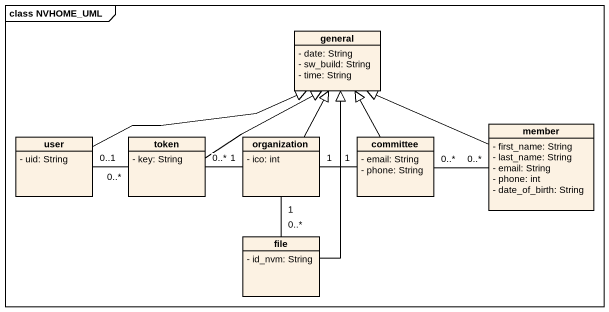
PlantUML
@startuml
mainframe class NVHOME_UML
hide circle
hide empty members
skinparam classAttributeIconSize 0
class general {
  - date: String
  - sw_build: String
  - time: String
}
class user {
  - uid: String
}
class token {
  - key: String
}
class organization {
  - ico: int
}
class committee {
  - email: String
  - phone: String
}
class member {
  - first_name: String
  - last_name: String
  - email: String
  - phone: int
  - date_of_birth: String
}
class "file" as file_ {
  - id_nvm: String
}
user -right-|> general
user "0..1" -right- "0..*" token
token -up-|> general
token "0..*" -right- "1" organization
organization -up-|> general
organization "1" -right- "1" committee
committee -up-|> general
committee "0..*" -right- "0..*" member
member -left-|> general
file_ -up-|> general
file_ "0..*" -up- "1" organization
@enduml
